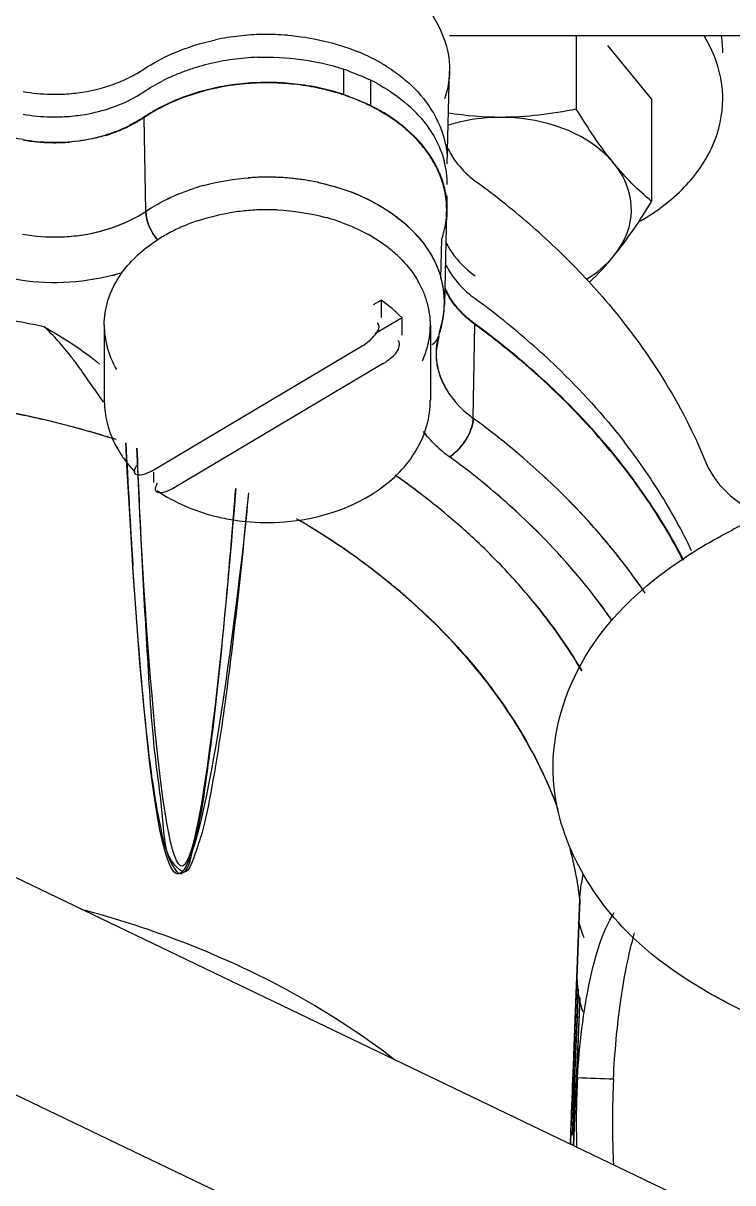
# Model space of a CAD drawing. Header units: millimetres. Extents: x 17886 to 18265, y -8727 to -7321.
# Drawn here: x 18007.7908 to 18008.0084, y -7649.8762 to -7649.5208 of the extents above; entities that cross this region are included whole.
import ezdxf

# ---------------------------------------------------------------- set-up
doc = ezdxf.new("R2010")
doc.units = ezdxf.units.MM
for name, color, linetype in [('2588541_VG10DXF_CONTINUOUS_LINE', 7, 'Continuous'), ('2620490_VG01DXF_CONTINUOUS_LINE', 7, 'Continuous'), ('3884027_DKREDXF_CONTINUOUS_LINE', 7, 'Continuous')]:
    doc.layers.add(name, color=color, linetype=linetype)

msp = doc.modelspace()

# ---------------------------------------------------------------- linework, layer by layer
at = {"layer": '2588541_VG10DXF_CONTINUOUS_LINE', "color": 7, "linetype": 'Continuous'}
msp.add_arc((18008.20564453593, -7649.857510413231), 0.245234529002, 176.8621776627795, 181.8282145819079, dxfattribs=at)
msp.add_open_spline([(18007.96077767381, -7649.844086775514), (18007.9613359854, -7649.833945112439), (18007.96341660606, -7649.816694987099), (18007.96825495712, -7649.799513012696), (18007.97208566461, -7649.793325631201)], degree=3, knots=[0, 0, 0, 0, 0.5825901542, 1, 1, 1, 1], dxfattribs=at)
msp.add_open_spline([(18007.97185997713, -7649.844468549052), (18007.96816594058, -7649.844339430927), (18007.96447183766, -7649.844212198799), (18007.96077767381, -7649.844086775514)], degree=3, dxfattribs=at)
at = {"layer": '2620490_VG01DXF_CONTINUOUS_LINE', "color": 7, "linetype": 'Continuous'}
for centre, radius, start, end in [((18008.2547658916, -7649.8574966832), 0.283236641685, 177.3605152815068, 178.4147764451561), ((18008.25792798918, -7649.857636593902), 0.286401404328, 178.4042973323481, 182.6253703724374)]:
    msp.add_arc(centre, radius, start, end, dxfattribs=at)
msp.add_open_spline([(18007.97182974382, -7649.844453237556), (18007.97220313545, -7649.836359161211), (18007.9735435709, -7649.821274754084), (18007.97641078681, -7649.806372986272), (18007.97831332358, -7649.799613663208)], degree=3, knots=[0, 0, 0, 0, 0.5357268298, 1, 1, 1, 1], dxfattribs=at)
at = {"layer": '3884027_DKREDXF_CONTINUOUS_LINE', "color": 6, "linetype": 'Continuous'}
for p, q in [((18008.34068431942, -7649.52467612008), (18007.92154861853, -7649.52467612008)), ((18007.96043604019, -7649.52467612008), (18007.96043604019, -7649.547095530739)), ((18007.98353005096, -7649.543964925704), (18007.97012663912, -7649.527549165787)), ((18007.92084747645, -7649.563900269541), (18007.92154861853, -7649.535501246521)), ((18007.98353005096, -7649.543964925704), (18007.98353005096, -7649.575379801989)), ((18007.92085588218, -7649.577945133873), (18007.92085588218, -7649.573663470064)), ((18007.92067599823, -7649.57862398925), (18007.91997485614, -7649.607023012415)), ((18007.900580678, -7649.60565771359), (18007.900580678, -7649.610961014449)), ((18007.81568437786, -7649.613300472933), (18007.81568437786, -7649.636281503035)), ((18007.90700855231, -7649.61637776771), (18007.90700855231, -7649.611074466851)), ((18007.91568437785, -7649.613300472933), (18007.91568437785, -7649.63628150305)), ((18007.91826486199, -7649.61665434824), (18007.91742273437, -7649.621194603917)), ((18007.83013963779, -7649.658059292035), (18007.8948012436, -7649.619693443063)), ((18008.06664156769, -7649.916219447417), (18007.45648319591, -7649.623343428964)), ((18007.90122911792, -7649.625110196324), (18007.83656751211, -7649.663476045296)), ((18007.83078807771, -7649.658341498418), (18007.83078807771, -7649.661601872192)), ((18008.04067770363, -7649.970310830866), (18007.43051933186, -7649.677434812413)), ((18007.96130459223, -7649.796673352406), (18007.96157141869, -7649.789963736341)), ((18007.96026898366, -7649.822912587488), (18007.96130459223, -7649.796673352406)), ((18007.9595307153, -7649.864806238269), (18007.9615693052, -7649.819461540565)), ((18007.95936973172, -7649.846001669493), (18007.96026898366, -7649.822912587488)), ((18007.95866387009, -7649.864390152567), (18007.95936973172, -7649.846001669493))]:
    msp.add_line(p, q, dxfattribs=at)
at = {"layer": '3884027_DKREDXF_CONTINUOUS_LINE', "color": 7, "linetype": 'Continuous'}
for p, q in [((18007.88906225059, -7649.534830224633), (18007.88906225059, -7649.542608396931)), ((18007.89727394988, -7649.538182638631), (18007.89727394988, -7649.545960810929)), ((18007.82840148559, -7649.578439184252), (18007.82791999038, -7649.549671011579)), ((18007.84617133649, -7649.570522748512), (18007.84635756496, -7649.570472317899)), ((18007.91890266039, -7649.599063038078), (18007.91919514173, -7649.586933965764)), ((18007.8982533701, -7649.607038581607), (18007.900580678, -7649.60565771359)), ((18007.90175661944, -7649.606495563072), (18007.900580678, -7649.60565771359)), ((18007.90503816464, -7649.609168976203), (18007.90398660749, -7649.608252174878)), ((18007.90700855231, -7649.611074466851), (18007.89866218662, -7649.616026639032)), ((18007.92882840776, -7649.641867203474), (18007.92933294094, -7649.613115144361)), ((18007.92687485903, -7649.640326692528), (18007.92689462946, -7649.640343453199)), ((18007.96153283725, -7649.789178230951), (18007.96111524055, -7649.799789309336)), ((18007.96111609916, -7649.799764701072), (18007.96153283845, -7649.789178200506)), ((18007.96068427172, -7649.810790470363), (18007.96111609916, -7649.799764701072)), ((18007.96111524055, -7649.799789309336), (18007.96068428068, -7649.810795922356)), ((18007.96068428068, -7649.810795922356), (18007.96037682499, -7649.818686306133)), ((18007.96039449325, -7649.818226521433), (18007.96068427172, -7649.810790470363)), ((18007.96037682499, -7649.818686306133), (18007.96005196206, -7649.827060500864)), ((18007.9600819302, -7649.826283427383), (18007.96039449325, -7649.818226521433)), ((18007.96064660046, -7649.826014628406), (18007.96101073782, -7649.816726583473)), ((18007.96101073782, -7649.816726583487), (18007.96064764094, -7649.825994150817)), ((18007.96153282715, -7649.819895923569), (18007.96111523086, -7649.829264906095)), ((18007.96153282834, -7649.819895896695), (18007.96112140812, -7649.829125081769)), ((18007.95977158164, -7649.834321221731), (18007.9600819302, -7649.826283427383)), ((18007.96005196206, -7649.827060500864), (18007.95977158177, -7649.834321391269)), ((18007.96031082384, -7649.834567392692), (18007.96064660046, -7649.826014628406)), ((18007.96064764094, -7649.825994150817), (18007.96031725004, -7649.834416547412)), ((18007.96111523086, -7649.829264906095), (18007.96073056947, -7649.837883179882)), ((18007.96112140812, -7649.829125081769), (18007.96074747834, -7649.837502107495)), ((18007.95977158177, -7649.834321391269), (18007.95948086212, -7649.841885964337)), ((18007.95953817821, -7649.840391261327), (18007.95977158164, -7649.834321221731)), ((18007.96031725004, -7649.834416547412), (18007.96001623329, -7649.842072312609)), ((18007.96000164861, -7649.842429942544), (18007.96031082384, -7649.834567392692)), ((18007.96073056947, -7649.837883179882), (18007.96037681607, -7649.845795592801)), ((18007.96074747834, -7649.837502107495), (18007.96040742482, -7649.845109364929)), ((18007.95930302253, -7649.846531990332), (18007.95953817821, -7649.840391261327)), ((18007.95948086212, -7649.841885964337), (18007.95923081156, -7649.848424531217)), ((18007.95924338797, -7649.861644374612), (18007.96000164861, -7649.842429942544)), ((18007.96001623329, -7649.842072312609), (18007.95974154797, -7649.849040951487)), ((18007.96040742482, -7649.845109364929), (18007.95990903117, -7649.856232756219)), ((18007.95923081156, -7649.848424531217), (18007.95879325944, -7649.859947346858)), ((18007.96037681607, -7649.845795592801), (18007.95990901254, -7649.856233536872)), ((18007.95974154797, -7649.849040951487), (18007.95924339158, -7649.861644018874)), ((18007.95990901254, -7649.856233536872), (18007.95952357619, -7649.864804581033)), ((18007.95990903117, -7649.856232756219), (18007.95952359369, -7649.864804106566)), ((18007.95879325944, -7649.859947346858), (18007.95862645965, -7649.864371186593))]:
    msp.add_line(p, q, dxfattribs=at)
for points in [[(18007.90398660749, -7649.608252174878), (18007.90289235374, -7649.607360706841), (18007.90175661944, -7649.606495563072)], [(18007.90700855231, -7649.611074466851), (18007.9060458562, -7649.610110091931), (18007.90503816464, -7649.609168976203)]]:
    msp.add_lwpolyline(points, dxfattribs=at)
at = {"layer": '3884027_DKREDXF_CONTINUOUS_LINE', "color": 6, "linetype": 'Continuous'}
for centre, radius, start, end in [((18007.86538905789, -7649.599335884521), 0.075112271701, 96.4166834188818, 101.9434231440692), ((18007.86563341312, -7649.601313602341), 0.07710491175600001, 93.69926369227625, 96.43288131588398), ((18007.86568452706, -7649.602145264294), 0.07793813878700001, 88.22847917564437, 93.69731486116159), ((18007.86569510082, -7649.60188018285), 0.07767285719900002, 85.45692812400586, 88.23023036032932), ((18007.97114123526, -7649.529831627677), 0.034200795305, 0.01480541694708466, 8.689704404897595), ((18007.86536406858, -7649.606188518532), 0.07501457554200001, 97.93247956887458, 100.8545969049102), ((18007.86563420614, -7649.608214697995), 0.077058648842, 92.18396798727774, 97.92350343868463), ((18007.87043845343, -7649.585521726794), 0.06055690771200001, 61.42943340851497, 67.85026755732953), ((18007.80647963553, -7649.502891653929), 0.038424440471, 299.9278144918295, 303.7053934845068), ((18007.86246106766, -7649.596044208689), 0.064445050487, 110.0068265202197, 113.2394662849926), ((18007.86355449451, -7649.599046629113), 0.067640376863, 106.8748771077703, 110.0070096346466), ((18007.86471356005, -7649.602975031805), 0.07173608966400001, 100.827668794068, 106.8499657737767), ((18007.87282490099, -7649.581056188717), 0.05549386143500001, 57.94038330502024, 61.38838707405372), ((18007.80290126051, -7649.496089797745), 0.04611483990100001, 289.6492241796923, 296.3082688572787), ((18007.80474602463, -7649.499887033127), 0.04189332246100001, 296.3482713158471, 299.9324796366106), ((18007.8611137115, -7649.592913169023), 0.06103641867500001, 113.2370190647956, 116.5897224376208), ((18007.86563580166, -7649.616014098172), 0.07707987545400001, 92.19160038822866, 97.93006338681737), ((18007.86568386096, -7649.61689106751), 0.07795804251300001, 86.50491719912971, 92.20224820508876), ((18007.86578358904, -7649.615501129108), 0.07656461107200002, 80.75121552075261, 86.51599846143758), ((18007.87166550044, -7649.590075832913), 0.057867923185, 60.25990310999383, 63.73440937917915), ((18007.80041184277, -7649.487085298137), 0.05545917604800001, 260.0480537009115, 268.8063289625509), ((18007.80045017778, -7649.486348965942), 0.056196151748, 268.7828917258064, 271.6283205630252), ((18007.80046514538, -7649.486558098257), 0.055986679292, 271.619090764533, 277.3656080465987), ((18007.80647542671, -7649.509833535447), 0.038431583727, 299.9485774758233, 303.705832317948), ((18007.86505253136, -7649.612156343474), 0.07317855532400001, 97.89446979568129, 106.0938866922193), ((18007.86642513837, -7649.61170748573), 0.07271717884800001, 73.99092299775731, 80.76972273967189), ((18007.8674677542, -7649.607916495504), 0.068785681749, 71.70323623366627, 73.95482688126987), ((18007.80195717849, -7649.500508713953), 0.048813982526, 286.6478034838477, 289.8363324451623), ((18007.87172867789, -7649.597721461143), 0.057721103866, 60.24858235421659, 63.73242255033664), ((18007.87974302661, -7649.578647095541), 0.04383516622200001, 44.68210032602308, 48.86477144151277), ((18007.80041203899, -7649.494031509172), 0.05546063777300001, 260.0481128533092, 268.8262651506121), ((18007.80045004933, -7649.493294080095), 0.05619869539400001, 268.8029213848027, 271.7052478177739), ((18007.80046672895, -7649.493531519116), 0.055960866002, 271.6954120833425, 277.5062343733636), ((18007.85766615268, -7649.594342885461), 0.053808124238, 120.0604416002019, 123.7112426719379), ((18007.87332439406, -7649.594936697707), 0.05451155488000001, 56.64309175309732, 60.25223368416128), ((18007.87539997628, -7649.59179036995), 0.05074228363500001, 52.85847478160602, 56.64719892672817), ((18007.88198661422, -7649.576430618408), 0.040681366418, 40.28833866496091, 44.68445459392879), ((18007.93731209168, -7649.605280847403), 0.05565907550300001, 89.96918190379222, 102.2015673106725), ((18007.80287898963, -7649.510652433351), 0.04627782055700001, 290.4923645764589, 293.066508052641), ((18007.80372406955, -7649.512630974275), 0.04412636092, 293.0634888265263, 296.4734726337295), ((18007.87763060251, -7649.588842030878), 0.04704520476100001, 48.8670877851687, 52.85600306251388), ((18007.93640731602, -7649.600935143559), 0.05122032626600001, 102.2397504126891, 107.3799785643912), ((18007.72222660135, -7649.945967794903), 0.395526500678, 80.0120305256854, 81.85534276640105), ((18007.80039607657, -7649.501729004716), 0.055537352143, 260.0787173970133, 268.8439906816697), ((18007.80049226397, -7649.501328801305), 0.055939484026, 268.753760953042, 277.4794193048018), ((18007.80091324424, -7649.504488060818), 0.05275230583000001, 277.4727315194671, 286.5493294000361), ((18007.8019750774, -7649.508208837766), 0.04888322729, 286.5985366560888, 290.4821104320474), ((18007.88818409903, -7649.579703255729), 0.033002054187, 25.79322853352263, 30.84511023840366), ((18007.89246589918, -7649.570268393511), 0.02839683342400001, 6.891115832672197, 15.10815007518193), ((18007.8898588299, -7649.578891323539), 0.031140884755, 20.53730684981974, 25.78895485054137), ((18007.89311687613, -7649.570177128726), 0.027739611757, 3.867365575079286, 6.865298535333658), ((18007.89129350289, -7649.578354620638), 0.029609109291, 14.76452357343911, 20.53869191958786), ((18007.89267042297, -7649.57800296106), 0.02818803591000001, 3.908206067673992, 14.78658934550392), ((18007.89330966711, -7649.570164076507), 0.027546379459, 359.9935852782088, 3.867325391552462), ((18007.94992914558, -7649.542285261641), 0.033797388652, 230.893984887979, 233.7845601714781), ((18007.77556176209, -7649.780333052038), 0.261280118286, 53.29798195587402, 53.77673863189356), ((18007.77903803334, -7649.775711876526), 0.255497465554, 51.31885464969034, 53.3036454908858), ((18007.89316598183, -7649.577942300601), 0.027689899174, 352.2948790572639, 359.9936606717791), ((18007.89325249434, -7649.577945191419), 0.027603386493, 359.9996412134021, 3.870921934755459), ((18007.7891236908, -7649.763332623526), 0.239530419661, 46.1936138394703, 51.35147468317279), ((18007.94949185581, -7649.527164043271), 0.062224926354, 303.6418220426568, 307.2885613623019), ((18007.94688375776, -7649.523231507772), 0.066943714428, 299.3927869871961, 303.6355432709605), ((18007.94183482734, -7649.57748623338), 0.02379017027200001, 205.874219637303, 212.156155676783), ((18007.94166094582, -7649.584529514903), 0.023591667951, 204.9053587851748, 211.7002233721798), ((18007.94344098807, -7649.58343365421), 0.025681991564, 211.6935317090663, 216.5865454619335), ((18007.94972937379, -7649.570618802871), 0.034315109556, 230.5153886908574, 233.7868781571591), ((18007.94109537885, -7649.592578041547), 0.022963905084, 203.7635864083225, 206.5122974658386), ((18007.9421374368, -7649.592048358167), 0.024132825645, 206.5332306337374, 211.6253960293071), ((18007.94962390783, -7649.577704457379), 0.03414146440000001, 229.7270669172308, 233.7928563820545), ((18007.77819946274, -7649.811809808607), 0.256016520135, 51.32214570297842, 53.7855606691436), ((18007.88729725275, -7649.606181666781), 0.032685720857, 346.3448659619953, 358.1785064453347), ((18007.94658829885, -7649.588720993064), 0.02970284460500001, 220.9185217522932, 225.5987953112851), ((18007.88680506173, -7649.606076189311), 0.03318890340400001, 343.9393061727807, 346.3685153693671), ((18007.77819945755, -7649.81958799009), 0.256016528763, 51.32214938363075, 53.78556064198587), ((18007.78538877229, -7649.802830307039), 0.244513580535, 48.78239747432448, 51.32234123086328), ((18007.88662956406, -7649.606025608757), 0.03337154464400001, 341.4283505315334, 343.9392135209146), ((18007.78538875724, -7649.810608499682), 0.2445136040350001, 48.78240433509721, 51.32234491547914), ((18007.79272319987, -7649.794458212911), 0.233383181276, 46.16264258089236, 48.78252095980186), ((18007.79272317691, -7649.802236412595), 0.233383215279, 46.16265203170356, 48.78252782617429), ((18007.84511593928, -7649.636281807192), 0.029415062106, 179.9969762473428, 182.7132365221907), ((18007.84498423726, -7649.636293130234), 0.029282972168, 182.7033048106992, 195.2647738167077), ((18007.88623538323, -7649.636271317364), 0.029432497224, 344.6930880117016, 359.9777418005257), ((18007.84603002329, -7649.635961354821), 0.03037924507, 195.3491461017943, 204.8623984347349), ((18007.84799618305, -7649.635086353206), 0.032531083961, 204.8047232019962, 208.8671102443764), ((18007.82201459981, -7649.767875642186), 0.193769816322, 34.82707023812132, 37.79262720199124), ((18007.84949764488, -7649.634250592228), 0.034249466059, 208.8788798149749, 214.2192118319668), ((18007.85118127625, -7649.633106502262), 0.036285038678, 214.2179972757367, 219.4182672964671), ((18007.85262731692, -7649.631924246218), 0.038152855687, 219.4109497534124, 223.8208390981509), ((18007.82201456964, -7649.775653838946), 0.193769853758, 34.82708274452183, 37.79264020535179), ((18007.82887392315, -7649.763101034319), 0.185412353027, 31.77237300955216, 34.82644973875399), ((18007.82887389731, -7649.770879225865), 0.185412383926, 31.77238405012825, 34.82646225105711), ((18007.83536499739, -7649.759077578325), 0.177775453436, 28.6305032148863, 31.77150957420944), ((18007.86515301909, -7649.610129483595), 0.063664694314, 256.2061683860202, 260.9233096157566), ((18007.8655490063, -7649.607739035988), 0.066087679859, 260.9112410969435, 264.3117656230718), ((18007.86568066126, -7649.606440264582), 0.067393105117, 264.3098285719869, 274.454775325682), ((18007.86574961694, -7649.607540779713), 0.066290560868, 274.4692370522109, 277.8162656500256), ((18007.83536497771, -7649.766855764339), 0.177775476184, 28.63051173352365, 31.77152061972595), ((18007.84141960786, -7649.755768713125), 0.170875679057, 25.40422997005351, 28.62944322079813), ((18008.08722959505, -7649.830417671665), 0.173344417263, 115.8038328120318, 117.0417179067859), ((18007.83981098334, -7649.764397599885), 0.172695242536, 27.22597956006715, 28.62146941160302), ((18007.99010717206, -7649.813870031099), 0.02940635332400001, 179.996597938176, 185.0013419369367), ((18007.98999908104, -7649.813880901267), 0.029297726227, 184.9985932742863, 192.2224043644355), ((18007.98984501816, -7649.813912595522), 0.029140445618, 192.2256295881682, 195.2771847892892), ((18007.99034021917, -7649.81376894942), 0.029655997684, 195.2928147925821, 199.7649716548038)]:
    msp.add_arc(centre, radius, start, end, dxfattribs=at)
at = {"layer": '3884027_DKREDXF_CONTINUOUS_LINE', "color": 7, "linetype": 'Continuous'}
for centre, radius, start, end in [((18007.7417288591, -7649.907472830042), 0.400711419011, 67.58095715298982, 68.42742030211186), ((18007.86563236314, -7649.615928488105), 0.076872552248, 93.74515954182058, 96.41464867811737), ((18007.86567994212, -7649.616618184889), 0.077563883986, 91.09161918740736, 93.74695248381147), ((18007.86568360899, -7649.616822852173), 0.07776858398300002, 88.45323255350348, 91.09144755630601), ((18007.86569331198, -7649.616548927754), 0.077494497497, 85.84056656791465, 88.4549370880777), ((18007.86580540494, -7649.615201238763), 0.07614222917100001, 80.5721259529363, 85.85113675338113), ((18007.74329211656, -7649.903671033842), 0.396600773708, 67.15409881887197, 67.58026159598457), ((18007.86635968239, -7649.611933869333), 0.072828200452, 75.05989970378299, 80.58123323051171), ((18007.86720000863, -7649.608683390879), 0.069470962721, 72.49114797704718, 75.03838780908214), ((18007.86802488798, -7649.606092534033), 0.06675197187000001, 69.24607199226224, 72.49732429378533), ((18007.74123889521, -7649.916476967715), 0.4020316562370001, 68.00440843305475, 68.42672459367355), ((18007.85953063265, -7649.597443403676), 0.05728992088900001, 116.9550980623683, 120.2824987572126), ((18007.86913787811, -7649.603147190823), 0.06360335555800001, 66.23099686928383, 69.2434340933898), ((18007.74275532967, -7649.912736676857), 0.3979956530150001, 67.15484561685955, 68.00515508058045), ((18007.87116830909, -7649.598663668132), 0.058681791461, 59.7302847276861, 66.28090998340815), ((18007.85763764656, -7649.594207227374), 0.05354075764400001, 120.2795017082691, 123.7139766575248), ((18007.87463212586, -7649.592757016469), 0.051834431943, 52.57395674386647, 59.74597462384332), ((18007.80265425636, -7649.509971168714), 0.047123158985, 289.8646659383464, 292.1791721913963), ((18007.80361795386, -7649.512304803675), 0.044598396256, 292.1644822573601, 296.4782586153586), ((18007.87762686466, -7649.588765611228), 0.04684471440700001, 48.76147191446628, 52.51587553847247), ((18007.87969870529, -7649.586401598717), 0.04370129611100001, 44.81466218569308, 48.76097355651394), ((18007.80039722777, -7649.501592457289), 0.05579510630700001, 260.0805949041431, 268.9632149192937), ((18007.80192363469, -7649.507936184196), 0.049285322719, 286.7286418157773, 289.8596219018162), ((18007.80048433073, -7649.500672119802), 0.05671691292600001, 268.8920602041897, 274.6954407622936), ((18007.88583357325, -7649.581088165463), 0.035570870202, 31.924035117213, 36.38624544624049), ((18007.88764541471, -7649.579957318329), 0.033435084262, 27.29197362014058, 31.92109660987499), ((18007.88925741695, -7649.57912535341), 0.03162105096200001, 22.52277029849224, 27.29159605627111), ((18007.89103370163, -7649.578404240428), 0.029704028884, 14.11392279937031, 22.55034386707439), ((18007.86409711615, -7649.636390733624), 0.06826364361000002, 105.2241728370985, 107.9660502145887), ((18007.86412066669, -7649.636465290452), 0.06834098239700001, 105.0650580029132, 107.9653574615982), ((18007.8656722719, -7649.644398652728), 0.076440625326, 91.7401570845354, 94.39913389119879), ((18007.86567577196, -7649.644472534035), 0.07651376443600001, 91.40164269876566, 94.07652021053939), ((18007.86568374255, -7649.644675069852), 0.07671726336200001, 86.38422182208049, 91.74245097733714), ((18007.8656841544, -7649.644652538773), 0.07669392045800001, 86.06628890949432, 91.40461369949428), ((18007.86578039339, -7649.643336414139), 0.07537517802000002, 80.95838561464703, 86.39337061216493), ((18007.86574281308, -7649.643778157208), 0.07581757475400001, 83.3780595014712, 86.06518249120664), ((18007.86599300979, -7649.64179066108), 0.073814488314, 77.9326021839611, 83.3930671224738), ((18007.86611882485, -7649.641131895683), 0.073144867805, 78.16828794190208, 80.94881521290498), ((18007.89245199735, -7649.57803305533), 0.02823803734900001, 7.439489003270578, 14.08525733959342), ((18007.86906694279, -7649.631301540632), 0.06286465027100001, 66.29855087019544, 69.32596277735162), ((18007.89302215161, -7649.577954112316), 0.02766246145000001, 2.323104265985626, 7.430260650474539), ((18007.86551407713, -7649.646742079183), 0.068788433765, 95.72930538293393, 99.90563089306684), ((18007.86567236229, -7649.648237125419), 0.070291813588, 91.61790661186713, 95.73602678678401), ((18007.86568350652, -7649.648632340564), 0.070687185824, 87.51368214791655, 91.61789142506706), ((18007.89318568926, -7649.577944952383), 0.027498687029, 358.5926056150857, 2.3178464451409), ((18007.86301083726, -7649.637362164765), 0.059062377902, 108.6052293968315, 113.2322611088101), ((18007.8673657154, -7649.640246012283), 0.06211246556100001, 70.40302353544448, 74.8849727013052), ((18007.89199035429, -7649.577765475851), 0.02870821602300001, 341.3752822656592, 351.6683483817563), ((18007.89302643352, -7649.577938120901), 0.027658062665, 351.7112137130241, 358.5865609417673), ((18007.80044059527, -7649.529354730503), 0.056941213376, 260.0649160208496, 271.6880649872549), ((18007.85915756175, -7649.629351615929), 0.05016580693700001, 118.1057770254529, 122.8174537195406), ((18007.86125911673, -7649.633300582926), 0.054639153941, 113.2243436176211, 118.0988316970619), ((18007.87260565096, -7649.628694712146), 0.049397333898, 55.57796937480359, 60.78414988933569), ((18007.88114578897, -7649.613062592691), 0.04083585172000001, 41.64811843442494, 45.64102542618304), ((18007.88129550005, -7649.612919592704), 0.04062785476300001, 41.31161293046416, 45.38784248979972), ((18007.800466598, -7649.529103172861), 0.05719190561200001, 271.6546024832464, 277.4973906672732), ((18007.80046567973, -7649.529085227738), 0.05721016320900001, 271.6550111622814, 277.3657257268254), ((18007.87562979924, -7649.624300076144), 0.044062713259, 49.94253044402191, 55.59147978185725), ((18007.87830416484, -7649.621097938392), 0.03989069847900001, 44.13375394390953, 49.9227146338424), ((18007.80186194034, -7649.53616110284), 0.06400519349600002, 284.7357598661508, 287.6569178326353), ((18007.80186524335, -7649.536179899205), 0.063985993685, 284.750461853556, 287.6596755790418), ((18007.89192734056, -7649.606474355622), 0.028063278177, 7.663619823365551, 15.75629472218231), ((18007.89188750851, -7649.606484237675), 0.028105404168, 8.223756296206597, 15.75843057351828), ((18007.88661115647, -7649.61460870995), 0.029301750747, 23.13686573481881, 30.11506014755535), ((18007.88852508191, -7649.613786568911), 0.027218721844, 15.35982210103401, 23.12849043839901), ((18007.89265433111, -7649.606364698857), 0.02732936941200001, 2.891036183934908, 8.20567651596202), ((18007.89268949572, -7649.606361471962), 0.02729287863, 2.341274766026708, 7.642129937366516), ((18007.94213055081, -7649.592007323852), 0.024307814212, 206.7829866482996, 211.8215882338669), ((18007.88992671039, -7649.613398663249), 0.025764409295, 7.293009251320094, 15.35362457300456), ((18007.89288856363, -7649.606351367907), 0.0270935642, 358.1719562201396, 2.886676329469724), ((18007.89060335955, -7649.613301000292), 0.025080838981, 0.0002557542948690446, 7.267933850496376), ((18007.89213860895, -7649.606267420209), 0.02784857137500001, 348.9037829173372, 351.7926024761109), ((18007.89213288928, -7649.606266762572), 0.02785541666600001, 348.904941877944, 351.7931120266544), ((18007.8924483856, -7649.60631270946), 0.02753550218, 351.793856552523, 354.0946846171843), ((18007.89243772976, -7649.606311327983), 0.027547336421, 351.7943468107835, 354.0942264176002), ((18007.8927910355, -7649.60634584605), 0.027192354277, 354.0899749204934, 358.5776712861392), ((18007.94654849402, -7649.588691164505), 0.029844309959, 220.9504019573874, 225.6149704782819), ((18007.72323092422, -7649.956068875736), 0.3501285672280001, 77.79210301955433, 79.65260795649387), ((18007.72324316291, -7649.956192832507), 0.350249312173, 77.7982762643098, 79.65809777861124), ((18007.76036406984, -7649.654495768005), 0.05489453300700001, 44.60648150953033, 47.75619298020529), ((18007.84076539616, -7649.613299945571), 0.025080838982, 180.0002557542949, 187.2679338504963), ((18007.89053550248, -7649.613296063524), 0.025148696515, 350.8817367533363, 359.9890077226005), ((18007.89143643541, -7649.606113586424), 0.028567576189, 343.550991595106, 346.5339083008414), ((18007.89180179469, -7649.606201825294), 0.028191713231, 346.5353956479016, 348.9047049557517), ((18007.77787991211, -7649.819929142124), 0.256339705667, 51.52556267732319, 53.78411457407489), ((18007.84144204533, -7649.613202282615), 0.025764409295, 187.2930092513201, 195.3536245730045), ((18007.8898173381, -7649.613177407005), 0.025876589743, 344.5564925830247, 350.8743245705331), ((18007.93828611358, -7649.621942289157), 0.020878744328, 167.5170231907432, 172.6715119744221), ((18007.91381955821, -7649.615111127934), 0.004695156996, 340.8544380211794, 358.5845331185015), ((18007.89107059635, -7649.606006516215), 0.02894876044300001, 341.4274859292611, 343.5527800724555), ((18007.88831580137, -7649.612743471813), 0.027439469183, 335.1678891649914, 344.5180178425886), ((18007.93782714365, -7649.621883473452), 0.020416422388, 172.6708549186771, 178.5785298504486), ((18007.93784466169, -7649.621885029106), 0.020433594487, 172.6508323287058, 178.0636807575499), ((18007.78447056868, -7649.81163738197), 0.245747725697, 49.19559212560019, 51.52576905429473), ((18007.93773638738, -7649.621876093594), 0.020325511624, 178.5929801810624, 184.2128812493818), ((18007.93772727608, -7649.621876300973), 0.02031598154400001, 178.0770961524732, 184.2142195926038), ((18007.93806368272, -7649.621850795031), 0.020653781131, 184.2161721796334, 189.7999232921802), ((18007.93807239124, -7649.621849764559), 0.02066211368300001, 184.2172799574588, 190.0001333086603), ((18007.66197087109, -7649.732069799027), 0.180317648256, 35.16024939564953, 36.16527943810323), ((18007.57628915525, -7649.792460537576), 0.285143203941, 34.56427877903683, 35.16647838857157), ((18007.93858221723, -7649.621760023061), 0.02118019942, 189.80313869958, 195.3908222174543), ((18007.9386068426, -7649.621754483711), 0.021204990901, 190.0029043373721, 195.6429883696262), ((18007.93929826337, -7649.621561514297), 0.021923251264, 195.3943503419127, 200.8708282448449), ((18007.93934218481, -7649.621547037583), 0.021969032751, 195.6468560632724, 201.1642203432504), ((18007.79119615823, -7649.803847374544), 0.235456089753, 46.80322075523826, 49.1956638915073), ((18007.32320882455, -7649.966851710677), 0.592489807357, 34.29968251235103, 34.56710737997894), ((18007.94024729054, -7649.621198319323), 0.02293940166900001, 200.8739795516766, 206.221023357093), ((18007.94031624304, -7649.621168665408), 0.023013998586, 201.1671445155974, 206.5244822703582), ((18007.94140772996, -7649.620625619498), 0.024233466466, 206.2234919163612, 211.4215376473284), ((18007.94149299192, -7649.620580362944), 0.024329611377, 206.5265244064043, 211.696435007055), ((18009.0633714148, -7648.781238449361), 1.513179965696, 214.2549195706417, 214.4377913378937), ((18007.72474114533, -7649.949530101863), 0.315634647397, 75.40201074050924, 77.8286357422272), ((18007.72460353284, -7649.950069117027), 0.316189370547, 75.40256219092885, 77.79390889381882), ((18007.94942573207, -7649.613731812582), 0.034869040559, 229.7040418749767, 233.7929311897876), ((18007.94944219861, -7649.613709954863), 0.034896075826, 229.7491873370568, 233.7925250743026), ((18007.77504854098, -7649.851800474436), 0.260231090862, 53.45021922945646, 53.77655678759153), ((18007.72646350848, -7649.942867080392), 0.308751050469, 73.80468186908682, 75.39974804636427), ((18007.72698855857, -7649.940811066559), 0.306630653, 73.86381727717115, 75.39777971403299), ((18007.77820798217, -7649.847579562909), 0.254958752486, 51.52839117423409, 53.45571676678556), ((18007.72811492292, -7649.936890959243), 0.3025519422820001, 72.44885938630432, 73.86239856296933), ((18007.72750315678, -7649.939237045915), 0.304975097814, 73.48933868186016, 73.80203832955988), ((18007.72825809803, -7649.936709807605), 0.302337515917, 72.46405875372191, 73.49039753105775), ((18010.39311951939, -7649.520935788698), 2.574027679576, 182.8599985350388, 183.7032413171119), ((18007.78365784847, -7649.840717389628), 0.246195735933, 49.65848872898388, 51.52784398223093), ((18007.9459539414, -7649.620199863853), 0.04141054232300001, 226.1644193282513, 230.0799778089409), ((18007.94597584334, -7649.62017916388), 0.041440204903, 226.1920217975721, 230.0752487468722), ((18007.94775152347, -7649.618055453166), 0.044208718959, 230.0766949120463, 233.7892479344587), ((18007.94776522308, -7649.618044483645), 0.044225655453, 230.0723251980075, 233.7830174159238), ((18007.78699922031, -7649.836750211345), 0.241008805384, 49.20530548685205, 49.65342935138548), ((18007.78700472268, -7649.836743804282), 0.241000499198, 49.20299683104802, 49.65342877974726), ((18007.81819481436, -7649.778490097035), 0.198371834048, 36.5410203218306, 39.21175292277678), ((18007.77595816208, -7649.852647482188), 0.246559889467, 51.32434138401663, 53.7836147320945), ((18007.77592736846, -7649.85269696433), 0.246617997622, 51.32271728055393, 53.7845802327779), ((18007.79096723215, -7649.832203287568), 0.234974031281, 46.82698827898229, 49.21341811894192), ((18007.79096359573, -7649.832207459835), 0.234979703697, 46.83193983129313, 49.21104851299999), ((18007.76695145548, -7649.856418490403), 0.240561326243, 54.34400953388148, 55.03067801503295), ((18007.76938509907, -7649.852949281756), 0.23632521096, 52.57487038458584, 55.03197023960915), ((18007.78285076533, -7649.844037159581), 0.235530581469, 48.78669608788683, 51.32442454172944), ((18007.78300003499, -7649.84385815005), 0.2352977836340001, 48.78145929993625, 51.3221836842045), ((18007.77041479243, -7649.851624693407), 0.234647377034, 52.57765444486143, 54.34881578147551), ((18007.80102483136, -7649.821626414701), 0.220379139422, 41.89254576372928, 46.85774109986122), ((18007.80106076798, -7649.821590526039), 0.220328228358, 41.87056034492269, 46.85294997013017), ((18007.82462147938, -7649.773725837567), 0.190371822186, 33.79654167027414, 36.54062053678558), ((18007.77330133537, -7649.847772702948), 0.2298342516590001, 52.00138370006285, 52.56593067490741), ((18007.77393341901, -7649.84699306845), 0.228830825983, 52.00591386377818, 52.57260739347985), ((18007.77697671497, -7649.843116196382), 0.223902087449, 49.70125871068495, 52.00894549612314), ((18007.77741609381, -7649.842576619414), 0.223206472098, 49.69768850232983, 52.01256947634541), ((18007.79005469492, -7649.835816538047), 0.224600109815, 46.16640616037192, 48.78745354483529), ((18007.79001693975, -7649.835849988071), 0.224650360996, 46.16207497168978, 48.78178738758144), ((18007.83078444105, -7649.769598474444), 0.182954462852, 30.98324984989767, 33.79597990452162), ((18007.75271066391, -7649.881545842323), 0.24185745661, 58.99082220225708, 59.71497656366933), ((18007.7534346878, -7649.880414261685), 0.240522111749, 58.93837830243799, 59.7276487750953), ((18007.75892367843, -7649.871473734916), 0.230024054798, 54.20693257546261, 59.02474238318919), ((18007.75798888351, -7649.872935374298), 0.231765823072, 56.51862027861347, 58.94885486613997), ((18007.78111271139, -7649.838196614264), 0.2174749588820001, 48.84781891557927, 49.69403972969626), ((18007.78117851359, -7649.83810267945), 0.2173608474750001, 48.84459177859407, 49.69124194507035), ((18007.78432708753, -7649.834518756577), 0.212590326283, 47.12396692290515, 48.84784062569764), ((18007.78438490161, -7649.834471576452), 0.212516836796, 47.12585708085283, 48.851199665797), ((18007.81120979061, -7649.812356104214), 0.206607378568, 39.26973263820184, 41.86482971333075), ((18007.81127513106, -7649.812300036023), 0.20652114269, 39.24110262685506, 41.84264249590086), ((18007.83661609951, -7649.766094321283), 0.176150983951, 28.09497010050471, 30.98256408475892), ((18007.76947714694, -7649.855881079899), 0.211203818062, 48.83805567473906, 56.56573830189375), ((18007.79274751468, -7649.825620980295), 0.200340444552, 41.9872738282975, 47.15729823683502), ((18007.79289807561, -7649.82547103978), 0.200128546045, 41.98417282035008, 47.15878178780573), ((18007.82059715487, -7649.804779270473), 0.194544010062, 34.19687339607409, 39.29215855439294), ((18007.77073602927, -7649.855104740291), 0.209838031169, 49.08256642037383, 54.20907430109344), ((18007.82063363604, -7649.804752754915), 0.194498782915, 34.19621195321182, 39.26312262535746), ((18007.840250766, -7649.76412559482), 0.172017457446, 27.21351578701183, 28.08662365908612), ((18007.80171511401, -7649.817395195942), 0.188172155953, 40.04772642355791, 41.95221024209031), ((18007.80161997057, -7649.817466782291), 0.18829108815, 40.04576960994203, 41.94902519421544), ((18007.80507779444, -7649.814550577661), 0.183767695291, 39.23352325233906, 40.04337832820881), ((18007.80478927521, -7649.814785929737), 0.184140029784, 39.23346560204366, 40.04167904363799), ((18007.81821670703, -7649.81025649709), 0.186512211276, 34.82762832022948, 37.79282494520708), ((18007.81818308638, -7649.810280554948), 0.186553492306, 34.82486799646848, 37.79114418676404), ((18007.83564776648, -7649.805497685131), 0.126932512966, 10.94991680941495, 14.54360790651724), ((18007.83706953551, -7649.805210945366), 0.125495042057, 10.91234614688712, 14.51336736003002), ((18007.83730728196, -7649.805164700285), 0.125239961081, 9.581317866107879, 10.94456603450372), ((18007.83869696079, -7649.80488389894), 0.123835132469, 9.559756831372848, 10.90630833770732), ((18007.83808588965, -7649.805032453858), 0.124450202641, 8.5728752123501, 9.580947465821204), ((18007.839312221, -7649.804779636595), 0.123211100935, 8.540513724867477, 9.559461826414276), ((18008.04310481667, -7649.796561931451), 0.08197867188000002, 169.486225359977, 171.421828840618), ((18007.83883685867, -7649.804919821863), 0.12369083441, 7.311301213567027, 8.573139852091586), ((18007.83987707911, -7649.804695195184), 0.122639966193, 7.268778661721538, 8.540691863017344), ((18007.95714182821, -7649.789787597225), 0.004433090083, 348.2115162383585, 7.900811893104672)]:
    msp.add_arc(centre, radius, start, end, dxfattribs=at)
at = {"layer": '3884027_DKREDXF_CONTINUOUS_LINE', "color": 6, "linetype": 'Continuous'}
for points, knots in [([(18007.90354948798, -7649.505759971629), (18007.90633249303, -7649.507573681798), (18007.91568326214, -7649.514805334964), (18007.92176021407, -7649.526963946349), (18007.92154855313, -7649.535503878747)], [0, 0, 0, 0, 0.2799843074, 1, 1, 1, 1]), ([(18007.9022811191, -7649.534025349132), (18007.90318127386, -7649.534589550007), (18007.90492921897, -7649.535758726895), (18007.9066008832, -7649.537034889512), (18007.90740549901, -7649.537692423661)], [0, 0, 0, 0, 0.5055300604, 1, 1, 1, 1]), ([(18007.90740549901, -7649.537692423661), (18007.90818920676, -7649.538332871676), (18007.90969823547, -7649.53964946268), (18007.91111413479, -7649.541066035161), (18007.91178743061, -7649.54179030765)], [0, 0, 0, 0, 0.5058033947, 1, 1, 1, 1]), ([(18007.82780223133, -7649.549582853784), (18007.8271044869, -7649.550048825788), (18007.82566064112, -7649.550944441738), (18007.82416341249, -7649.551747302416), (18007.82339486962, -7649.552130282527)], [0, 0, 0, 0, 0.4942137363, 1, 1, 1, 1]), ([(18007.9209452451, -7649.558988665111), (18007.92129655989, -7649.559743569991), (18007.92209596495, -7649.56123711355), (18007.92304853128, -7649.562637316585), (18007.92356464263, -7649.563322220483)], [0, 0, 0, 0, 0.4926212627, 1, 1, 1, 1]), ([(18007.97198304558, -7649.563763915579), (18007.97147854383, -7649.563146029648), (18007.9703997318, -7649.561936485556), (18007.96922781246, -7649.560817416354), (18007.96861344924, -7649.560272913785)], [0, 0, 0, 0, 0.4928203584, 1, 1, 1, 1]), ([(18007.97456759876, -7649.567574270781), (18007.97420010075, -7649.56690869287), (18007.97339421987, -7649.565597892057), (18007.97247382993, -7649.564365001186), (18007.97198304558, -7649.563763915579)], [0, 0, 0, 0, 0.4948893164, 1, 1, 1, 1]), ([(18007.95493230419, -7649.590467573073), (18007.95995418854, -7649.595291432075), (18007.97827097266, -7649.614545477774), (18007.99289714561, -7649.637492161592), (18008.00027323453, -7649.655667790075)], [0, 0, 0, 0, 0.2619917009, 1, 1, 1, 1]), ([(18007.92414358865, -7649.608175914329), (18007.92366723929, -7649.607625674784), (18007.92276712865, -7649.606501506549), (18007.92196081315, -7649.605308037188), (18007.92158846616, -7649.604702728135)], [0, 0, 0, 0, 0.5059519913, 1, 1, 1, 1]), ([(18007.92945633058, -7649.613030924467), (18007.92880541198, -7649.612554112184), (18007.92755025265, -7649.611567731999), (18007.92636856224, -7649.610494143903), (18007.92580586117, -7649.609942427081)], [0, 0, 0, 0, 0.5059008645, 1, 1, 1, 1]), ([(18007.89883789884, -7649.616140914406), (18007.89914655334, -7649.615746322097), (18007.8996538363, -7649.615005977555), (18007.89995852982, -7649.614122044395), (18007.89995852982, -7649.613724721092)], [0, 0, 0, 0, 0.5576907739, 1, 1, 1, 1]), ([(18007.89995852982, -7649.613724721092), (18007.89995852982, -7649.613506676802), (18007.89985942026, -7649.613039851531), (18007.89951507925, -7649.612707691935), (18007.89931747245, -7649.612580455583)], [0, 0, 0, 0, 0.4812585847, 1, 1, 1, 1]), ([(18007.8948012436, -7649.619693443063), (18007.89554013864, -7649.619254938367), (18007.89697581346, -7649.618156816652), (18007.8982590979, -7649.616880869275), (18007.89883789884, -7649.616140914406)], [0, 0, 0, 0, 0.4776994567, 1, 1, 1, 1]), ([(18007.90302989659, -7649.623815712972), (18007.9041275581, -7649.622903256217), (18007.90596720821, -7649.621688317076), (18007.90647878632, -7649.618479632072), (18007.90574004127, -7649.618005042137)], [0, 0, 0, 0, 0.6191384813, 1, 1, 1, 1]), ([(18007.90122911792, -7649.625110196324), (18007.90152781642, -7649.624932930683), (18007.90214368887, -7649.624521114662), (18007.90272809759, -7649.624066590439), (18007.90302989659, -7649.623815712972)], [0, 0, 0, 0, 0.4695062526, 1, 1, 1, 1]), ([(18007.82499923607, -7649.658412126222), (18007.82495900919, -7649.658121628499), (18007.82509409409, -7649.657367288304), (18007.82541425459, -7649.656699362005), (18007.82562871444, -7649.65630709506)], [0, 0, 0, 0, 0.3961316899, 1, 1, 1, 1]), ([(18007.82580183617, -7649.659248347092), (18007.82560385675, -7649.659199272452), (18007.82520524634, -7649.65902224503), (18007.82502714359, -7649.658613659898), (18007.82499923607, -7649.658412126222)], [0, 0, 0, 0, 0.5006310868, 1, 1, 1, 1]), ([(18007.83013963779, -7649.658059292035), (18007.82942518144, -7649.65848311144), (18007.828044765, -7649.659081928623), (18007.82646946091, -7649.65941383624), (18007.82580183617, -7649.659248347092)], [0, 0, 0, 0, 0.5470438627, 1, 1, 1, 1]), ([(18007.83162603743, -7649.664314153497), (18007.83142005986, -7649.664062657108), (18007.83134343076, -7649.663040403108), (18007.83177153629, -7649.662234402305), (18007.83205128329, -7649.661722310855)], [0, 0, 0, 0, 0.3577812524, 1, 1, 1, 1]), ([(18007.83656751211, -7649.663476045296), (18007.83569342205, -7649.663994560266), (18007.83424200912, -7649.664650048988), (18007.83207665952, -7649.664864358221), (18007.83162603743, -7649.664314153497)], [0, 0, 0, 0, 0.5883145657, 1, 1, 1, 1]), ([(18007.95332209297, -7649.750754765933), (18007.95298945605, -7649.738385276874), (18007.96062205646, -7649.712631314987), (18007.97936694337, -7649.694681375006), (18007.989800056, -7649.687244385395)], [0, 0, 0, 0, 0.4912952929, 1, 1, 1, 1]), ([(18007.99227773485, -7649.812557435458), (18007.9868475673, -7649.8088936478), (18007.96727650121, -7649.793806132979), (18007.95381363012, -7649.769033144366), (18007.95332209297, -7649.750754765913)], [0, 0, 0, 0, 0.2637579399, 1, 1, 1, 1]), ([(18007.80855395876, -7649.792310267161), (18007.81760152774, -7649.794723064753), (18007.85166456984, -7649.805418912701), (18007.88398383668, -7649.822348242375), (18007.90479512514, -7649.838508395931)], [0, 0, 0, 0, 0.2621979113, 1, 1, 1, 1])]:
    msp.add_open_spline(points, degree=3, knots=knots, dxfattribs=at)
for points in [[(18007.87184745149, -7649.524451368276), (18007.87915588197, -7649.525032293439), (18007.88648249152, -7649.526662772432), (18007.89327012403, -7649.529433814643)], [(18008.00534202943, -7649.543964925704), (18008.00534202943, -7649.537244692416), (18008.00315088353, -7649.530346857651), (18007.99960657773, -7649.524637266435)], [(18007.83661319863, -7649.530062401825), (18007.84085244364, -7649.528203949327), (18007.84531674434, -7649.526809243873), (18007.84984489509, -7649.525849611224)], [(18007.82780223133, -7649.534857018529), (18007.83058285755, -7649.533000063004), (18007.83355087008, -7649.531404903169), (18007.83661319863, -7649.530062401825)], [(18007.86269763955, -7649.531212023119), (18007.87156171134, -7649.530872388981), (18007.88064047218, -7649.532044406767), (18007.88906225059, -7649.534830222337)], [(18007.92154855313, -7649.535503878747), (18007.9214777544, -7649.53836041163), (18007.92095426497, -7649.541234455121), (18007.92004426346, -7649.543943087587)], [(18007.82780223133, -7649.541804679191), (18007.82972188896, -7649.540522681566), (18007.83172996669, -7649.539366133658), (18007.83379389048, -7649.538332295229)], [(18007.80764265558, -7649.542082791913), (18007.81130084289, -7649.541609002972), (18007.81493505798, -7649.540762849994), (18007.81840787301, -7649.539519320284)], [(18007.8447665475, -7649.541845748125), (18007.83988327196, -7649.543260267035), (18007.83511211611, -7649.54522364705), (18007.83071294781, -7649.547772090093)], [(18007.90037183481, -7649.539830008202), (18007.90328051081, -7649.541492933256), (18007.9060569911, -7649.543427080245), (18007.90857948456, -7649.545632242958)], [(18007.91178743061, -7649.54179030765), (18007.91671936562, -7649.547095649983), (18007.92037101181, -7649.554330920246), (18007.92080604682, -7649.561561506993)], [(18007.81852144607, -7649.546426356854), (18007.82098669965, -7649.545536679043), (18007.82339106758, -7649.544443024695), (18007.82566133984, -7649.543133495879)], [(18008.00232098022, -7649.558137715721), (18008.00425247671, -7649.553710293509), (18008.00534202943, -7649.548795323837), (18008.00534202943, -7649.543964925704)], [(18007.80777712469, -7649.549012837035), (18007.81053559773, -7649.548648647688), (18007.81327609672, -7649.548074028628), (18007.81594179009, -7649.54727660388)], [(18007.93734202943, -7649.549621779954), (18007.93195311773, -7649.549621779954), (18007.92655297585, -7649.549158786531), (18007.92122571135, -7649.548345999856)], [(18007.96043604019, -7649.547095530739), (18007.95284857496, -7649.548644315595), (18007.9450859537, -7649.549621779954), (18007.93734202943, -7649.549621779954)], [(18007.96861344924, -7649.560272913785), (18007.96037245142, -7649.55296901876), (18007.94835388339, -7649.549621779954), (18007.93734202943, -7649.549621779954)], [(18007.97198304558, -7649.563763915578), (18007.96770821804, -7649.558528342472), (18007.96396586287, -7649.552859707021), (18007.96043604019, -7649.547095530739)], [(18007.91651822677, -7649.562782476029), (18007.91442020853, -7649.559265549799), (18007.91166062936, -7649.556103368244), (18007.90857731476, -7649.553408257552)], [(18007.91301835866, -7649.550124641699), (18007.91613608877, -7649.553806187922), (18007.91862641814, -7649.558208716689), (18007.91988121211, -7649.562866990591)], [(18007.99352626608, -7649.571051191149), (18007.9971411242, -7649.567302116428), (18008.00023851412, -7649.56291119406), (18008.00232098022, -7649.558137715721)], [(18007.92356464263, -7649.563322220483), (18007.92501670754, -7649.565249178509), (18007.92673912999, -7649.566989187837), (18007.92861119677, -7649.568511365784)], [(18007.98353005096, -7649.575379801989), (18007.97930108615, -7649.571926866678), (18007.97543598089, -7649.567992880387), (18007.97198304558, -7649.563763915578)], [(18007.97723419486, -7649.580020601608), (18007.97768284305, -7649.575801461107), (18007.97661846974, -7649.571288615936), (18007.97456759876, -7649.567574270781)], [(18007.98718955671, -7649.576669849061), (18007.98943485759, -7649.574958747467), (18007.99156682191, -7649.57308338781), (18007.99352626608, -7649.571051191149)], [(18007.97198304558, -7649.592048186825), (18007.97625787312, -7649.586812613719), (18007.98000022829, -7649.581143978268), (18007.98353005096, -7649.575379801989)], [(18007.97198304557, -7649.592048186829), (18007.97474981163, -7649.588659604286), (18007.9767716192, -7649.584370717685), (18007.97723419486, -7649.580020601608)], [(18007.92169405277, -7649.590148042151), (18007.92334703239, -7649.592781406222), (18007.92551012934, -7649.595125551894), (18007.92790939242, -7649.597103046424)], [(18007.96355786396, -7649.599259372122), (18007.96670514887, -7649.597320407385), (18007.96964509891, -7649.594911575014), (18007.97198304557, -7649.592048186829)], [(18007.96437829906, -7649.600221915565), (18007.9670972174, -7649.597680932409), (18007.96962940054, -7649.594930801506), (18007.97198304558, -7649.592048186825)], [(18007.9228194413, -7649.598741054366), (18007.92418815055, -7649.600587343573), (18007.92580077863, -7649.60226727943), (18007.92755386088, -7649.60375349995)], [(18007.95436757026, -7649.626116872711), (18007.96182030025, -7649.633275723225), (18007.96880686592, -7649.640964952256), (18007.97513807252, -7649.649132457866)], [(18007.97513804498, -7649.656910596928), (18007.96880683801, -7649.648743094665), (18007.96182027252, -7649.641053868812), (18007.95436754309, -7649.633895021201)], [(18007.90636116689, -7649.65824513517), (18007.9101372085, -7649.654277256364), (18007.91317324454, -7649.649323088024), (18007.91462377964, -7649.644041184922)], [(18008.00027323453, -7649.655667790075), (18008.0033654237, -7649.663287340516), (18008.01101146294, -7649.669080237136), (18008.01864956196, -7649.672126320855)], [(18007.87476492304, -7649.673215453036), (18007.88631102804, -7649.671630097271), (18007.89832685004, -7649.666687625699), (18007.90636116689, -7649.65824513517)], [(18007.8318731141, -7649.664051443882), (18007.83730494968, -7649.667772196131), (18007.84358001194, -7649.67038584333), (18007.84997351572, -7649.671958085228)], [(18007.989800056, -7649.687244385395), (18007.99570090862, -7649.683038106667), (18008.00196635441, -7649.679319098186), (18008.00842043923, -7649.676024006136)], [(18008.01151340176, -7649.823519642847), (18008.00486500953, -7649.82031598524), (18007.99839546895, -7649.816685131043), (18007.99227773485, -7649.812557435458)]]:
    msp.add_open_spline(points, degree=3, dxfattribs=at)
at = {"layer": '3884027_DKREDXF_CONTINUOUS_LINE', "color": 7, "linetype": 'Continuous'}
for points in [[(18007.84347114805, -7649.542367281911), (18007.840069575, -7649.543428944158), (18007.8367373818, -7649.544761171257), (18007.83356156465, -7649.546377343104)], [(18007.85704393077, -7649.539537205106), (18007.85245133106, -7649.540053819828), (18007.84788282985, -7649.540990355434), (18007.84347114805, -7649.542367281911)], [(18007.81610988717, -7649.555135689237), (18007.81254281096, -7649.556208617219), (18007.80883945301, -7649.556892287417), (18007.80512713197, -7649.557198685312)], [(18007.84635777488, -7649.570473097358), (18007.85088686825, -7649.569253309282), (18007.85555791272, -7649.568485977807), (18007.86023650887, -7649.568152349517)], [(18007.88111628791, -7649.56954105976), (18007.88457118819, -7649.570265241304), (18007.88798442723, -7649.571245281897), (18007.89128631412, -7649.572493607933)], [(18007.88142482581, -7649.56960729915), (18007.88476535213, -7649.570322786478), (18007.88806533255, -7649.571278297299), (18007.89126136567, -7649.572485115657)], [(18007.82840148575, -7649.578439194089), (18007.83289767314, -7649.575436552825), (18007.83789820745, -7649.573124081902), (18007.84304096281, -7649.571455662624)], [(18007.82840228831, -7649.578439779112), (18007.83289836878, -7649.575437190428), (18007.83789880735, -7649.573124799428), (18007.84304144395, -7649.571456396878)], [(18007.89128631412, -7649.572493607933), (18007.89803331591, -7649.575044409428), (18007.90454099836, -7649.578821033047), (18007.90969623914, -7649.583866041861)], [(18007.89433670507, -7649.573739371042), (18007.90000718126, -7649.576230260338), (18007.90542135626, -7649.579646125423), (18007.90982860988, -7649.583997555668)], [(18007.8078001575, -7649.585823294414), (18007.81503463188, -7649.584886323815), (18007.82233501224, -7649.582490533992), (18007.82840148559, -7649.578439184252)], [(18007.80792905734, -7649.585806133702), (18007.81511926813, -7649.584857953951), (18007.82237000889, -7649.582466749607), (18007.82840120207, -7649.578438985352)], [(18007.82840120207, -7649.578438985352), (18007.8284539914, -7649.581593820005), (18007.83006524231, -7649.584696316417), (18007.83198557486, -7649.587199932061)], [(18007.83198588224, -7649.587199767613), (18007.83006594368, -7649.584696346234), (18007.8284550454, -7649.581594220323), (18007.82840228831, -7649.578439779112)], [(18007.86874997424, -7649.578011698997), (18007.87374029827, -7649.578228407096), (18007.8787403255, -7649.578977935693), (18007.88356202029, -7649.580282372584)], [(18007.844167233, -7649.581386428395), (18007.84726693884, -7649.580341476294), (18007.85045847638, -7649.57954256737), (18007.85368068396, -7649.578979114181)], [(18007.88819835165, -7649.581731401757), (18007.891133346, -7649.58277777376), (18007.89399808078, -7649.584058518332), (18007.89671654509, -7649.585581357134)], [(18007.82122052075, -7649.597130196102), (18007.82409050727, -7649.593183709909), (18007.82787007911, -7649.589839158696), (18007.83196948818, -7649.587192194189)], [(18007.91165998081, -7649.585924964163), (18007.91494447269, -7649.589621034464), (18007.91759597805, -7649.594091943107), (18007.9189365791, -7649.598851314007)], [(18007.91181231467, -7649.586098954978), (18007.9150256683, -7649.589758135064), (18007.91761625692, -7649.594166330398), (18007.91893615254, -7649.598853879437)], [(18007.90693436532, -7649.593320619484), (18007.90885542495, -7649.595303861932), (18007.9105744539, -7649.597517296066), (18007.91195774428, -7649.599906904496)], [(18007.81814240335, -7649.598061113493), (18007.80848240619, -7649.600603284691), (18007.79803689844, -7649.600982295296), (18007.78819929955, -7649.599250294244)], [(18007.81815670078, -7649.598057163224), (18007.80849271785, -7649.600603008654), (18007.79804180119, -7649.600982503884), (18007.78819937336, -7649.599250306013)], [(18007.81682580513, -7649.605789926834), (18007.81777704896, -7649.602695834285), (18007.81931667985, -7649.599748146318), (18007.82122052075, -7649.597130196102)], [(18007.81568455718, -7649.613300057526), (18007.81568467474, -7649.610767941374), (18007.81608170633, -7649.608210242757), (18007.81682580513, -7649.605789926834)], [(18007.79726982671, -7649.613855814752), (18007.8031987508, -7649.61723685315), (18007.80909067045, -7649.620833002753), (18007.81424057085, -7649.625312074906)], [(18007.81951574518, -7649.626873560122), (18007.81825786349, -7649.62473416271), (18007.81725290658, -7649.622417666023), (18007.81659716701, -7649.620024071812)], [(18007.6499056866, -7649.64102941793), (18007.69602099477, -7649.631048184916), (18007.74533948137, -7649.631047638146), (18007.79145504174, -7649.641027705879)], [(18007.9207279829, -7649.633259263408), (18007.92235447687, -7649.635924348904), (18007.92449394108, -7649.638306941784), (18007.92687466909, -7649.640326916411)], [(18007.97189625244, -7649.653081754112), (18007.96587225119, -7649.645696293774), (18007.95931422602, -7649.638723068674), (18007.95236729442, -7649.63219821183)], [(18007.92163472337, -7649.653725088816), (18007.92466390709, -7649.651657400411), (18007.92707152926, -7649.648401315901), (18007.92823826541, -7649.644924245849)], [(18007.92667818662, -7649.648254682923), (18007.9253918268, -7649.650375200885), (18007.92368324353, -7649.652326917449), (18007.92163472337, -7649.653725088809)], [(18007.96560693438, -7649.695963388551), (18007.95951032111, -7649.688098160614), (18007.95278232225, -7649.680693665887), (18007.94560514838, -7649.673800286528)], [(18007.96560457991, -7649.695960303447), (18007.95951118656, -7649.688099644003), (18007.95278712865, -7649.680699243609), (18007.94561444515, -7649.673809249343)], [(18007.94258626325, -7649.736595906808), (18007.9334311931, -7649.721741235449), (18007.9216124014, -7649.70837627569), (18007.90848929571, -7649.696875811878)], [(18007.94741957519, -7649.698320707046), (18007.95283154466, -7649.704948740518), (18007.95779302703, -7649.711979260986), (18007.96215538591, -7649.719340651222)], [(18007.96215502315, -7649.719340953035), (18007.95779227833, -7649.711979776563), (18007.95283155396, -7649.704948750035), (18007.94741957641, -7649.69832070655)], [(18007.9548388022, -7649.761810258749), (18007.95164444949, -7649.753028628607), (18007.9474890599, -7649.744550999651), (18007.94258626325, -7649.736595906808)], [(18007.95862648286, -7649.864370655358), (18007.95885019945, -7649.858424365817), (18007.95907584009, -7649.852478148468), (18007.95930302253, -7649.846531990332)]]:
    msp.add_open_spline(points, degree=3, dxfattribs=at)
for points, knots in [([(18007.82791999038, -7649.549671011579), (18007.82722058213, -7649.550138094723), (18007.8257733861, -7649.551035914197), (18007.82427276727, -7649.551840935508), (18007.8235025141, -7649.5522249892)], [0, 0, 0, 0, 0.494224765, 1, 1, 1, 1]), ([(18007.91446941256, -7649.559986613049), (18007.91390413884, -7649.559218819322), (18007.91269958952, -7649.557709293065), (18007.91138740147, -7649.556292662179), (18007.910699985, -7649.555600236117)], [0, 0, 0, 0, 0.4942291026, 1, 1, 1, 1]), ([(18007.92400776673, -7649.608251288488), (18007.92353686563, -7649.607707957661), (18007.92264616657, -7649.606598290791), (18007.92184637615, -7649.605421192826), (18007.9214763449, -7649.604824250548)], [0, 0, 0, 0, 0.5058641437, 1, 1, 1, 1]), ([(18007.92933294094, -7649.613115144361), (18007.92868044073, -7649.612637173515), (18007.92742214852, -7649.611648456417), (18007.9262373471, -7649.610572483443), (18007.92567309648, -7649.61001956375)], [0, 0, 0, 0, 0.5058901694, 1, 1, 1, 1]), ([(18007.80360618489, -7649.620573412727), (18007.80293620092, -7649.619763159693), (18007.80158495049, -7649.61818838346), (18007.80016499785, -7649.616674830413), (18007.7994460466, -7649.61594698272)], [0, 0, 0, 0, 0.5068244803, 1, 1, 1, 1]), ([(18007.91749546332, -7649.618058759317), (18007.91765910122, -7649.617843892835), (18007.91795141631, -7649.617393040355), (18007.91816845091, -7649.616901253379), (18007.91825501859, -7649.616650994934)], [0, 0, 0, 0, 0.5049311995, 1, 1, 1, 1]), ([(18007.91825349658, -7649.616650774826), (18007.91816707302, -7649.616900633164), (18007.9179504717, -7649.617391643309), (18007.91765881518, -7649.617841869311), (18007.91749555522, -7649.618056460798)], [0, 0, 0, 0, 0.4950817936, 1, 1, 1, 1]), ([(18007.80754456579, -7649.625661370383), (18007.80690367041, -7649.624785674498), (18007.8056180487, -7649.623068399278), (18007.80428152587, -7649.621390144332), (18007.80360618489, -7649.620573412727)], [0, 0, 0, 0, 0.5059178968, 1, 1, 1, 1]), ([(18007.91624533915, -7649.619258778997), (18007.91648585097, -7649.619087985984), (18007.91693494054, -7649.618718344931), (18007.91732321427, -7649.618284932754), (18007.91749546332, -7649.618058759317)], [0, 0, 0, 0, 0.5092262348, 1, 1, 1, 1]), ([(18007.91749555522, -7649.618056460798), (18007.91732336175, -7649.618282794627), (18007.91693515047, -7649.618716526837), (18007.91648603776, -7649.619086448745), (18007.91624549726, -7649.619257371562)], [0, 0, 0, 0, 0.4907728691, 1, 1, 1, 1]), ([(18007.79128837687, -7649.640990482669), (18007.77943891308, -7649.638433306971), (18007.73253667566, -7649.631051653616), (18007.68408330609, -7649.6335942481), (18007.64957200645, -7649.641100598436)], [0, 0, 0, 0, 0.2555256197, 1, 1, 1, 1]), ([(18007.92882870485, -7649.641867014065), (18007.9288105739, -7649.642900512677), (18007.92829395588, -7649.645146748901), (18007.9273162334, -7649.64720288573), (18007.92667818662, -7649.648254682923)], [0, 0, 0, 0, 0.4565921746, 1, 1, 1, 1]), ([(18007.92823826541, -7649.644924245849), (18007.928413996, -7649.644400539122), (18007.9286899032, -7649.643394258504), (18007.9288197211, -7649.642355506816), (18007.92882828788, -7649.641867291519)], [0, 0, 0, 0, 0.5308031704999999, 1, 1, 1, 1]), ([(18007.91727336199, -7649.650070541453), (18007.91659197024, -7649.649415761531), (18007.91529109286, -7649.648073877899), (18007.91409563092, -7649.646636937827), (18007.9135348357, -7649.645905027261)], [0, 0, 0, 0, 0.5061457637, 1, 1, 1, 1]), ([(18007.91728912385, -7649.650085061405), (18007.91660476907, -7649.649428077462), (18007.91529836239, -7649.648081538398), (18007.914098055, -7649.646639269538), (18007.91353510153, -7649.645904590931)], [0, 0, 0, 0, 0.5061632878, 1, 1, 1, 1]), ([(18007.85991929006, -7649.664727493297), (18007.85615093818, -7649.704127990955), (18007.83502337291, -7649.864106381623), (18007.8245362879, -7649.693702519471), (18007.82229795862, -7649.649368640798)], [0, 0, 0, 0, 0.4713587225, 1, 1, 1, 1]), ([(18007.85600327686, -7649.663370000984), (18007.85296453978, -7649.702217694941), (18007.8379438517, -7649.860157493587), (18007.82736684825, -7649.693926139485), (18007.8256918813, -7649.650995418882)], [0, 0, 0, 0, 0.4756070114, 1, 1, 1, 1]), ([(18007.8256918813, -7649.6509954189), (18007.82610721218, -7649.66167092415), (18007.827000545, -7649.683093244739), (18007.82889909054, -7649.715209706394), (18007.83053446313, -7649.742518467787), (18007.83383506509, -7649.76389183707), (18007.83416954929, -7649.776312581887), (18007.83785561411, -7649.780756358212)], [0, 0, 0, 0, 0.2453583243, 0.4919452196, 0.7408744552, 0.8674044058, 1, 1, 1, 1]), ([(18007.83935309655, -7649.781370493531), (18007.84146684379, -7649.780608226878), (18007.84254521734, -7649.774866687267), (18007.84500356449, -7649.766234634584), (18007.84685986851, -7649.753697286751), (18007.84887122472, -7649.738992477831), (18007.85112503633, -7649.718935723731), (18007.85354296759, -7649.693744688315), (18007.8552110259, -7649.673512862717), (18007.85600327686, -7649.663370000968)], [0, 0, 0, 0, 0.05631071059999999, 0.1166939764, 0.2402030454, 0.3653595845000001, 0.4913965752, 0.7450408625, 1, 1, 1, 1]), ([(18007.85991929284, -7649.664727464798), (18007.85895076736, -7649.67484234224), (18007.85691924882, -7649.694947511443), (18007.85338234351, -7649.725226385623), (18007.84978548495, -7649.749252478923), (18007.84635363649, -7649.767408043377), (18007.84378580662, -7649.774534195078), (18007.84133962334, -7649.78184061401), (18007.83952479631, -7649.780781770291)], [0, 0, 0, 0, 0.2566445099, 0.5117161624000001, 0.7639439168000001, 0.88802974, 0.946930815, 1, 1, 1, 1]), ([(18007.83847281049, -7649.780022630215), (18007.83505727721, -7649.777144323374), (18007.83308227215, -7649.767964817327), (18007.83020207316, -7649.752407252772), (18007.8272364748, -7649.7252811915), (18007.82546333596, -7649.702421843444), (18007.82446649719, -7649.68718904958)], [0, 0, 0, 0, 0.1418443874, 0.2685432168, 0.5152223737, 1, 1, 1, 1]), ([(18007.90817380601, -7649.696539747782), (18007.91331268551, -7649.701000455943), (18007.93188924868, -7649.718830208569), (18007.94663978046, -7649.740923885985), (18007.95360056551, -7649.758552557643)], [0, 0, 0, 0, 0.2641837881, 1, 1, 1, 1]), ([(18007.83785561411, -7649.780756358212), (18007.83805790712, -7649.7810002348), (18007.83848737441, -7649.781420346751), (18007.8391164632, -7649.781455829043), (18007.83935309655, -7649.781370493531)], [0, 0, 0, 0, 0.5574470968, 1, 1, 1, 1]), ([(18007.83952479631, -7649.780781770291), (18007.83934695707, -7649.780678011664), (18007.83898603887, -7649.780437635178), (18007.83864633421, -7649.78016886053), (18007.83847281049, -7649.780022630215)], [0, 0, 0, 0, 0.4757083623, 1, 1, 1, 1]), ([(18007.96153145348, -7649.789178284884), (18007.96155841245, -7649.788427709331), (18007.96169888402, -7649.786807843029), (18007.96191328669, -7649.785197606458), (18007.96204321724, -7649.784334104972)], [0, 0, 0, 0, 0.4623949115, 1, 1, 1, 1]), ([(18007.9628125631, -7649.801093770066), (18007.96245822863, -7649.800262550181), (18007.96183402057, -7649.798577350795), (18007.9613818472, -7649.796837816895), (18007.96120277924, -7649.795965773634)], [0, 0, 0, 0, 0.5037221706, 1, 1, 1, 1])]:
    msp.add_open_spline(points, degree=3, knots=knots, dxfattribs=at)

doc.saveas('drawing.dxf')
